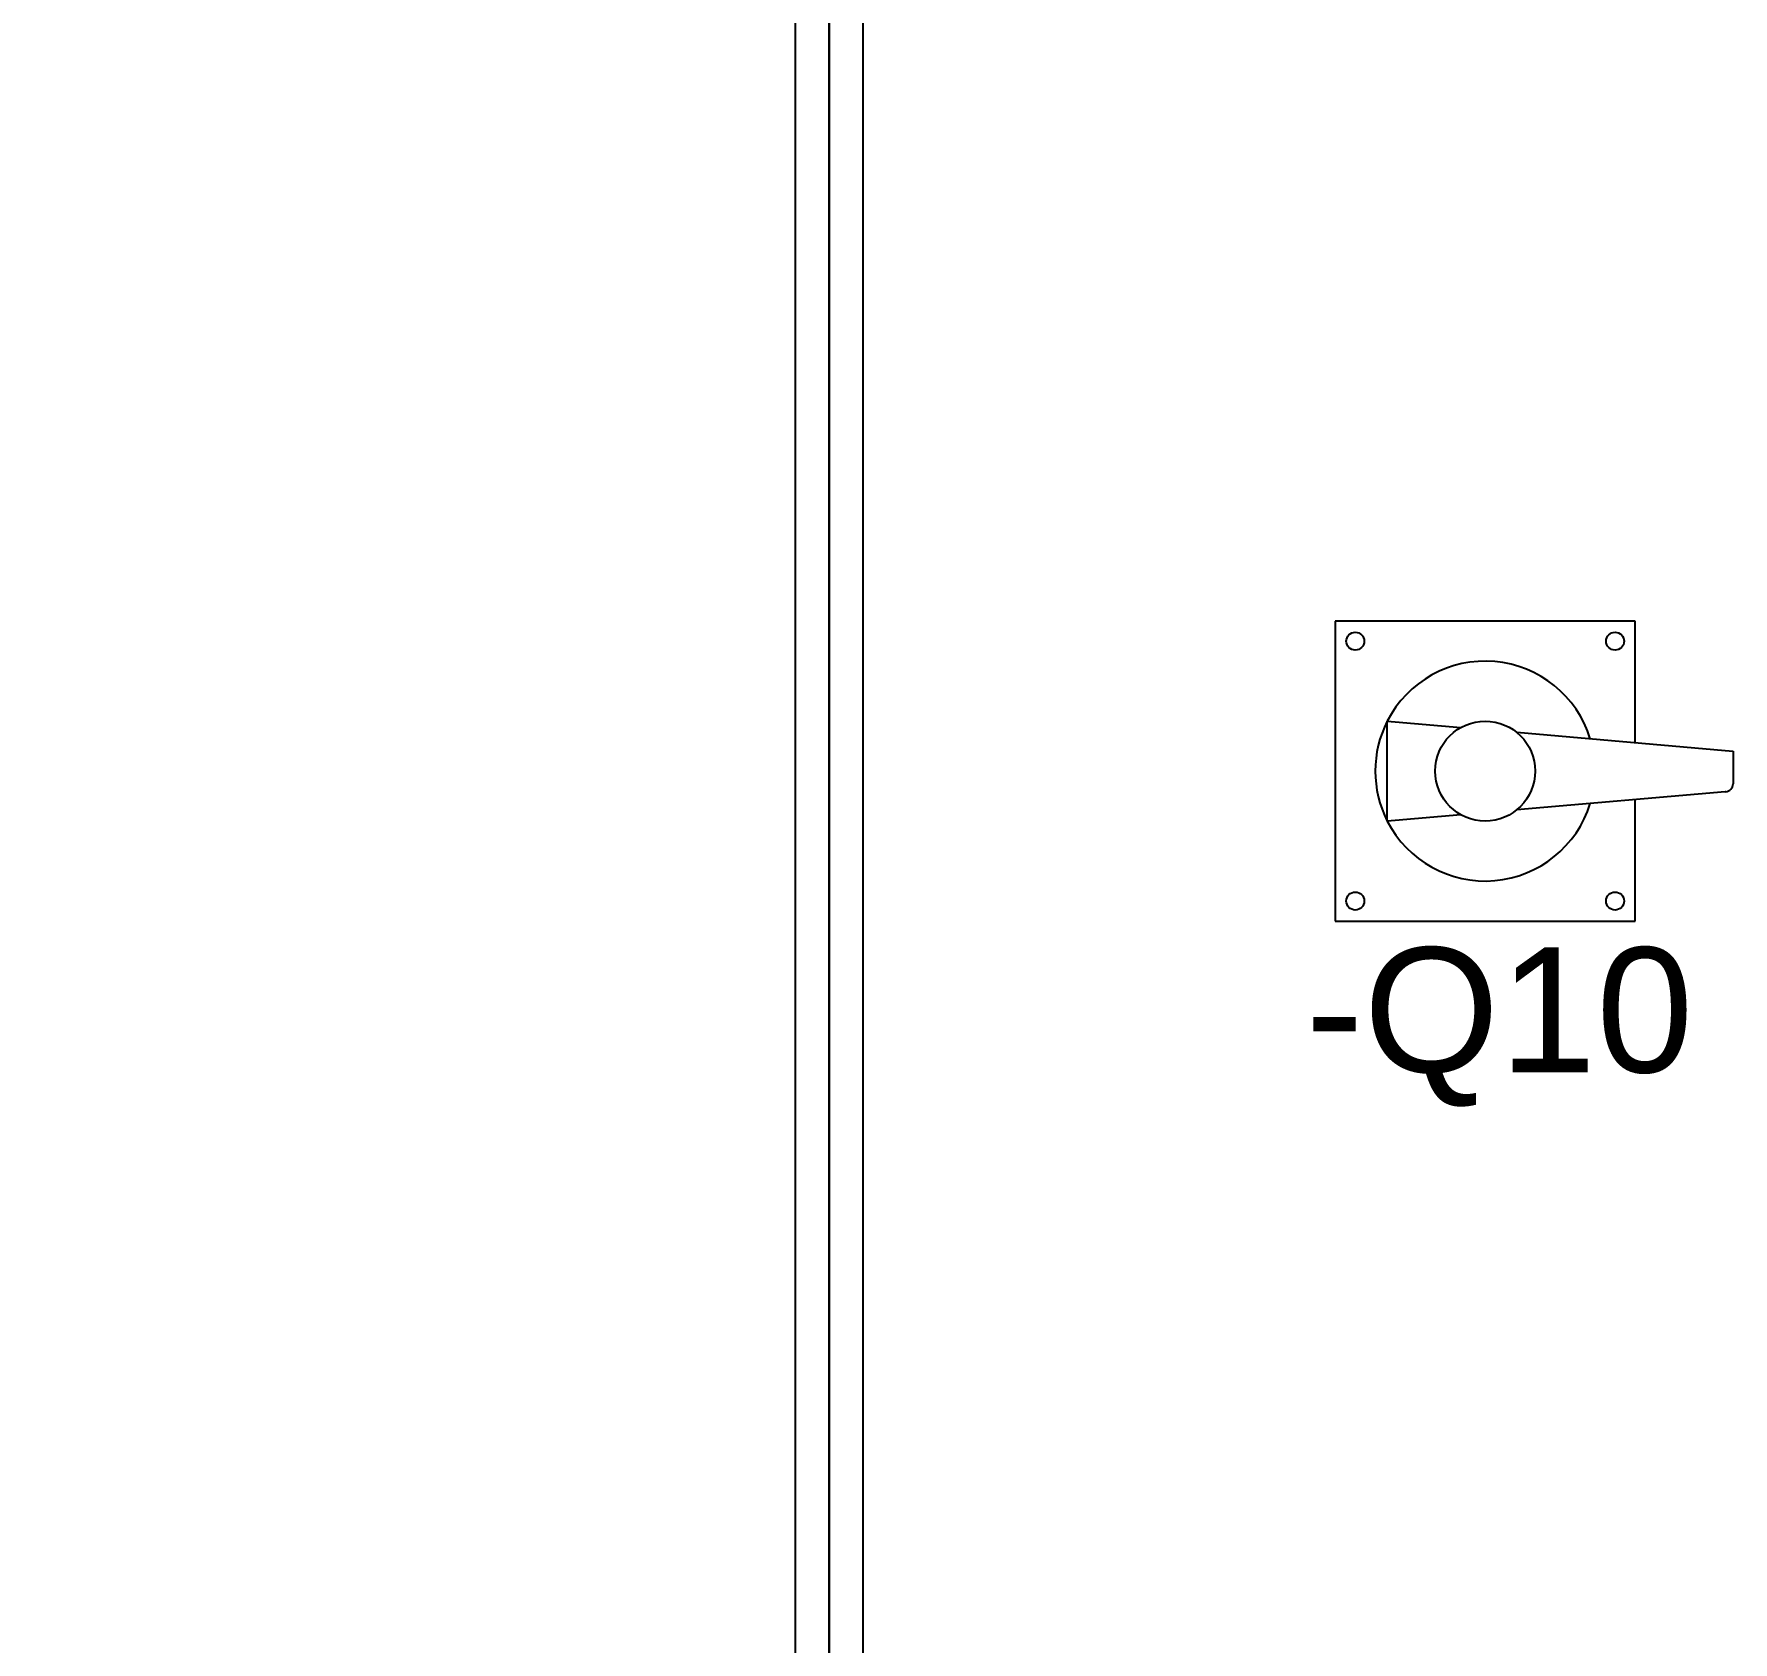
# Model space of a CAD drawing. Header units: inches. Extents: x 0 to 420, y 0 to 297.
# Drawn here: x 91.2 to 125.2, y 200.46 to 232.64 of the extents above; entities that cross this region are included whole.
import ezdxf
from ezdxf.enums import TextEntityAlignment as Align

# ---------------------------------------------------------------- set-up
doc = ezdxf.new("R2010")
doc.units = ezdxf.units.IN
doc.layers.add('Default', color=7, linetype='Continuous')
doc.layers.add('DV1_Default', color=7, linetype='Continuous')
doc.styles.add('SEACAD_arial_ttf', font='arial.ttf', dxfattribs={"height": 0.2})
doc.styles.add('SEACAD_seiso_ttf', font='seiso.ttf', dxfattribs={"height": 2})
doc.dimstyles.new('ISO', dxfattribs={"dimtxt": 2, "dimasz": 2, "dimexe": 1, "dimexo": 0, "dimgap": 1, "dimtad": 1, "dimlfac": 12.5, "dimtxsty": 'SEACAD_seiso_ttf', "dimblk1": '_SE_FILLED', "dimblk2": '_SE_FILLED', "dimsah": 1, "dimcen": 1, "dimclrd": 7, "dimclre": 7, "dimclrt": 7, "dimadec": 0, "dimazin": 0, "dimtfac": 1, "dimtmove": 0, "dimatfit": 3, "dimfxl": 1, "dimtolj": 1, "dimarcsym": 0})

# ---------------------------------------------------------------- blocks, each defined once
blk = doc.blocks.new('SE')
at = {"layer": 'Default', "color": 7, "linetype": 'Continuous', "ltscale": 25.4}
for p, q in [((123.241, 220.885), (117.241, 220.885)), ((117.241, 220.885), (117.241, 214.885)), ((123.241, 218.455), (123.241, 220.885)), ((118.282, 216.885), (118.282, 218.885)), ((118.282, 218.885), (118.442, 218.871)), ((118.442, 218.871), (119.753, 218.758)), ((120.873, 218.661), (125.041, 218.299)), ((125.041, 218.299), (125.201, 218.285)), ((125.201, 218.285), (125.201, 217.632)), ((125.041, 217.471), (120.873, 217.11)), ((123.241, 214.885), (123.241, 217.315)), ((125.055, 217.473), (125.041, 217.471)), ((119.753, 217.013), (118.442, 216.899)), ((118.442, 216.899), (118.282, 216.885)), ((117.241, 214.885), (123.241, 214.885))]:
    blk.add_line(p, q, dxfattribs=at)
for centre, radius in [((117.641, 220.485), 0.18), ((122.841, 220.485), 0.18), ((120.241, 217.885), 1), ((117.641, 215.285), 0.18), ((122.841, 215.285), 0.18)]:
    blk.add_circle(centre, radius, dxfattribs=at)
for centre, radius, start, end in [((120.241, 217.885), 2.2, 17.1242, 152.9643), ((120.241, 217.885), 2.2, 152.9643, 207.0357), ((125.041, 217.632), 0.16, 274.9557, 360), ((120.241, 217.885), 2.2, 207.0357, 342.8758)]:
    blk.add_arc(centre, radius, start, end, dxfattribs=at)
at = {"layer": 'DV1_Default', "color": 7, "linetype": 'Continuous', "ltscale": 25.4}
for p, q in [((107.109, 280.566), (107.109, 105.286)), ((107.109, 280.566), (107.109, 105.286)), ((107.109, 280.566), (107.109, 105.286)), ((107.109, 280.566), (107.109, 105.286)), ((107.109, 280.566), (107.109, 105.286)), ((107.109, 280.566), (107.109, 121.286)), ((107.109, 105.286), (107.109, 280.566)), ((107.109, 280.566), (107.109, 105.286)), ((107.109, 280.566), (107.109, 105.286)), ((107.109, 280.566), (107.109, 105.286)), ((107.109, 280.566), (107.109, 105.286)), ((107.109, 280.566), (107.109, 105.286)), ((107.109, 280.566), (107.109, 105.286)), ((107.109, 280.566), (107.109, 121.286)), ((107.109, 105.286), (107.109, 280.566)), ((107.109, 280.566), (107.109, 105.286)), ((107.109, 105.286), (107.109, 280.566)), ((107.109, 105.286), (107.109, 280.566)), ((107.109, 105.286), (107.109, 280.566)), ((107.109, 280.566), (107.109, 105.286)), ((107.109, 280.566), (107.109, 105.286)), ((107.109, 280.566), (107.109, 105.286)), ((107.109, 280.566), (107.109, 121.286)), ((107.109, 105.286), (107.109, 280.566)), ((107.109, 280.566), (107.109, 105.286)), ((107.109, 105.286), (107.109, 280.566)), ((107.109, 280.566), (107.109, 105.286)), ((107.109, 280.566), (107.109, 105.286)), ((107.109, 280.566), (107.109, 105.286)), ((107.109, 280.566), (107.109, 105.286)), ((107.109, 280.566), (107.109, 105.286)), ((107.109, 280.566), (107.109, 121.286)), ((107.109, 105.286), (107.109, 280.566)), ((107.109, 280.566), (107.109, 105.286)), ((107.109, 280.566), (107.109, 105.286)), ((107.109, 280.566), (107.109, 105.286)), ((107.109, 280.566), (107.109, 105.286)), ((107.109, 280.566), (107.109, 105.286)), ((107.109, 280.566), (107.109, 105.286)), ((107.109, 280.566), (107.109, 121.286)), ((107.109, 105.286), (107.109, 280.566)), ((107.109, 280.566), (107.109, 105.286)), ((107.109, 105.286), (107.109, 280.566)), ((107.109, 105.286), (107.109, 280.566)), ((107.109, 105.286), (107.109, 280.566)), ((107.109, 280.566), (107.109, 105.286)), ((107.109, 280.566), (107.109, 105.286)), ((107.109, 280.566), (107.109, 105.286)), ((107.109, 280.566), (107.109, 121.286)), ((107.109, 105.286), (107.109, 280.566)), ((107.109, 280.566), (107.109, 105.286)), ((107.109, 105.286), (107.109, 280.566)), ((106.429, 275.526), (106.429, 110.326)), ((107.789, 110.326), (107.789, 275.526)), ((107.109, 105.286), (107.109, 264.566)), ((107.109, 105.286), (107.109, 264.566)), ((107.109, 105.286), (107.109, 264.566)), ((107.109, 105.286), (107.109, 264.566)), ((107.109, 105.286), (107.109, 264.566)), ((107.109, 105.286), (107.109, 264.566)), ((107.109, 105.286), (107.109, 264.566)), ((107.109, 105.286), (107.109, 264.566)), ((107.109, 105.286), (107.109, 264.566)), ((107.109, 105.286), (107.109, 264.566)), ((107.109, 105.286), (107.109, 264.566)), ((107.109, 105.286), (107.109, 264.566)), ((107.109, 105.286), (107.109, 264.566)), ((107.109, 105.286), (107.109, 264.566)), ((107.109, 105.286), (107.109, 264.566)), ((107.109, 105.286), (107.109, 264.566)), ((107.109, 105.286), (107.109, 264.566)), ((107.109, 105.286), (107.109, 264.566)), ((107.109, 105.286), (107.109, 264.566)), ((107.109, 105.286), (107.109, 264.566)), ((107.109, 105.286), (107.109, 264.566)), ((107.109, 105.286), (107.109, 264.566)), ((107.109, 105.286), (107.109, 264.566)), ((107.109, 105.286), (107.109, 264.566)), ((107.109, 105.286), (107.109, 264.566)), ((107.109, 105.286), (107.109, 264.566)), ((107.109, 105.286), (107.109, 264.566)), ((107.109, 105.286), (107.109, 264.566)), ((107.109, 105.286), (107.109, 264.566)), ((107.109, 105.286), (107.109, 264.566)), ((107.109, 105.286), (107.109, 264.566)), ((107.109, 105.286), (107.109, 264.566)), ((107.109, 105.286), (107.109, 264.566)), ((107.109, 105.286), (107.109, 264.566)), ((107.109, 105.286), (107.109, 264.566)), ((107.109, 105.286), (107.109, 264.566)), ((107.109, 105.286), (107.109, 264.566)), ((107.109, 105.286), (107.109, 264.566))]:
    blk.add_line(p, q, dxfattribs=at)
blk = doc.blocks.new('DMBLK1')
at = {"layer": 'Default', "linetype": 'Continuous', "ltscale": 25.4}
for points in [[(35.15, 278.926), (35.816, 278.926), (35.483, 280.926)], [(35.15, 106.926), (35.483, 104.926), (35.816, 106.926)]]:
    blk.add_hatch(color=7, dxfattribs=at).paths.add_polyline_path(points)
at = {"layer": 'Default', "color": 7, "linetype": 'Continuous', "ltscale": 25.4}
for p, q in [((107.467, 280.926), (34.483, 280.926)), ((35.483, 104.926), (35.483, 280.926)), ((109.469, 104.926), (34.483, 104.926))]:
    blk.add_line(p, q, dxfattribs=at)
at = {"layer": 'Default', "color": 7, "linetype": 'Continuous', "lineweight": 13, "ltscale": 25.4, "const_width": 0.00015}
for points in [[(35.15, 278.926), (35.483, 280.926), (35.816, 278.926), (35.15, 278.926)], [(35.15, 106.926), (35.483, 104.926), (35.816, 106.926), (35.15, 106.926)]]:
    blk.add_lwpolyline(points, close=True, dxfattribs=at)
at = {"layer": 'Default', "color": 7, "linetype": 'Continuous', "ltscale": 25.4, "style": 'SEACAD_seiso_ttf'}
blk.add_text('2200', height=2, rotation=90, dxfattribs=at).set_placement((32.983, 190.517), align=Align.TOP_LEFT)
blk = doc.blocks.new('_SE_FILLED')
blk.add_line((0, 0), (-1, 0))
blk.add_solid([(0, 0), (-1, -0.1665), (-1, 0.1665), (0, 0)])

msp = doc.modelspace()

# ---------------------------------------------------------------- block references
at = {"layer": 'Default'}
msp.add_blockref('SE', (0, 0), dxfattribs=at)

# ---------------------------------------------------------------- texts
at = {"layer": 'Default', "color": 7, "linetype": 'Continuous', "ltscale": 25.4, "style": 'SEACAD_arial_ttf'}
msp.add_text('-Q10', height=2.5, dxfattribs=at).set_placement((116.64393, 214.3557), align=Align.TOP_LEFT)

# ---------------------------------------------------------------- dimensions: what is measured, and where the dimension line sits
at = {"layer": 'Default', "color": 7, "linetype": 'Continuous', "ltscale": 25.4}
dim = msp.add_linear_dim(base=(35.48311, 280.92563), p1=(109.4694, 104.92564), p2=(107.46682, 280.92563), angle=90, text='\\A1;<>', dimstyle='ISO', dxfattribs=at)
dim.commit()
dim.dimension.update_dxf_attribs({"geometry": 'DMBLK1', "text_midpoint": (35.48311, 192.92563), "dimtype": 160})

doc.saveas('drawing.dxf')
